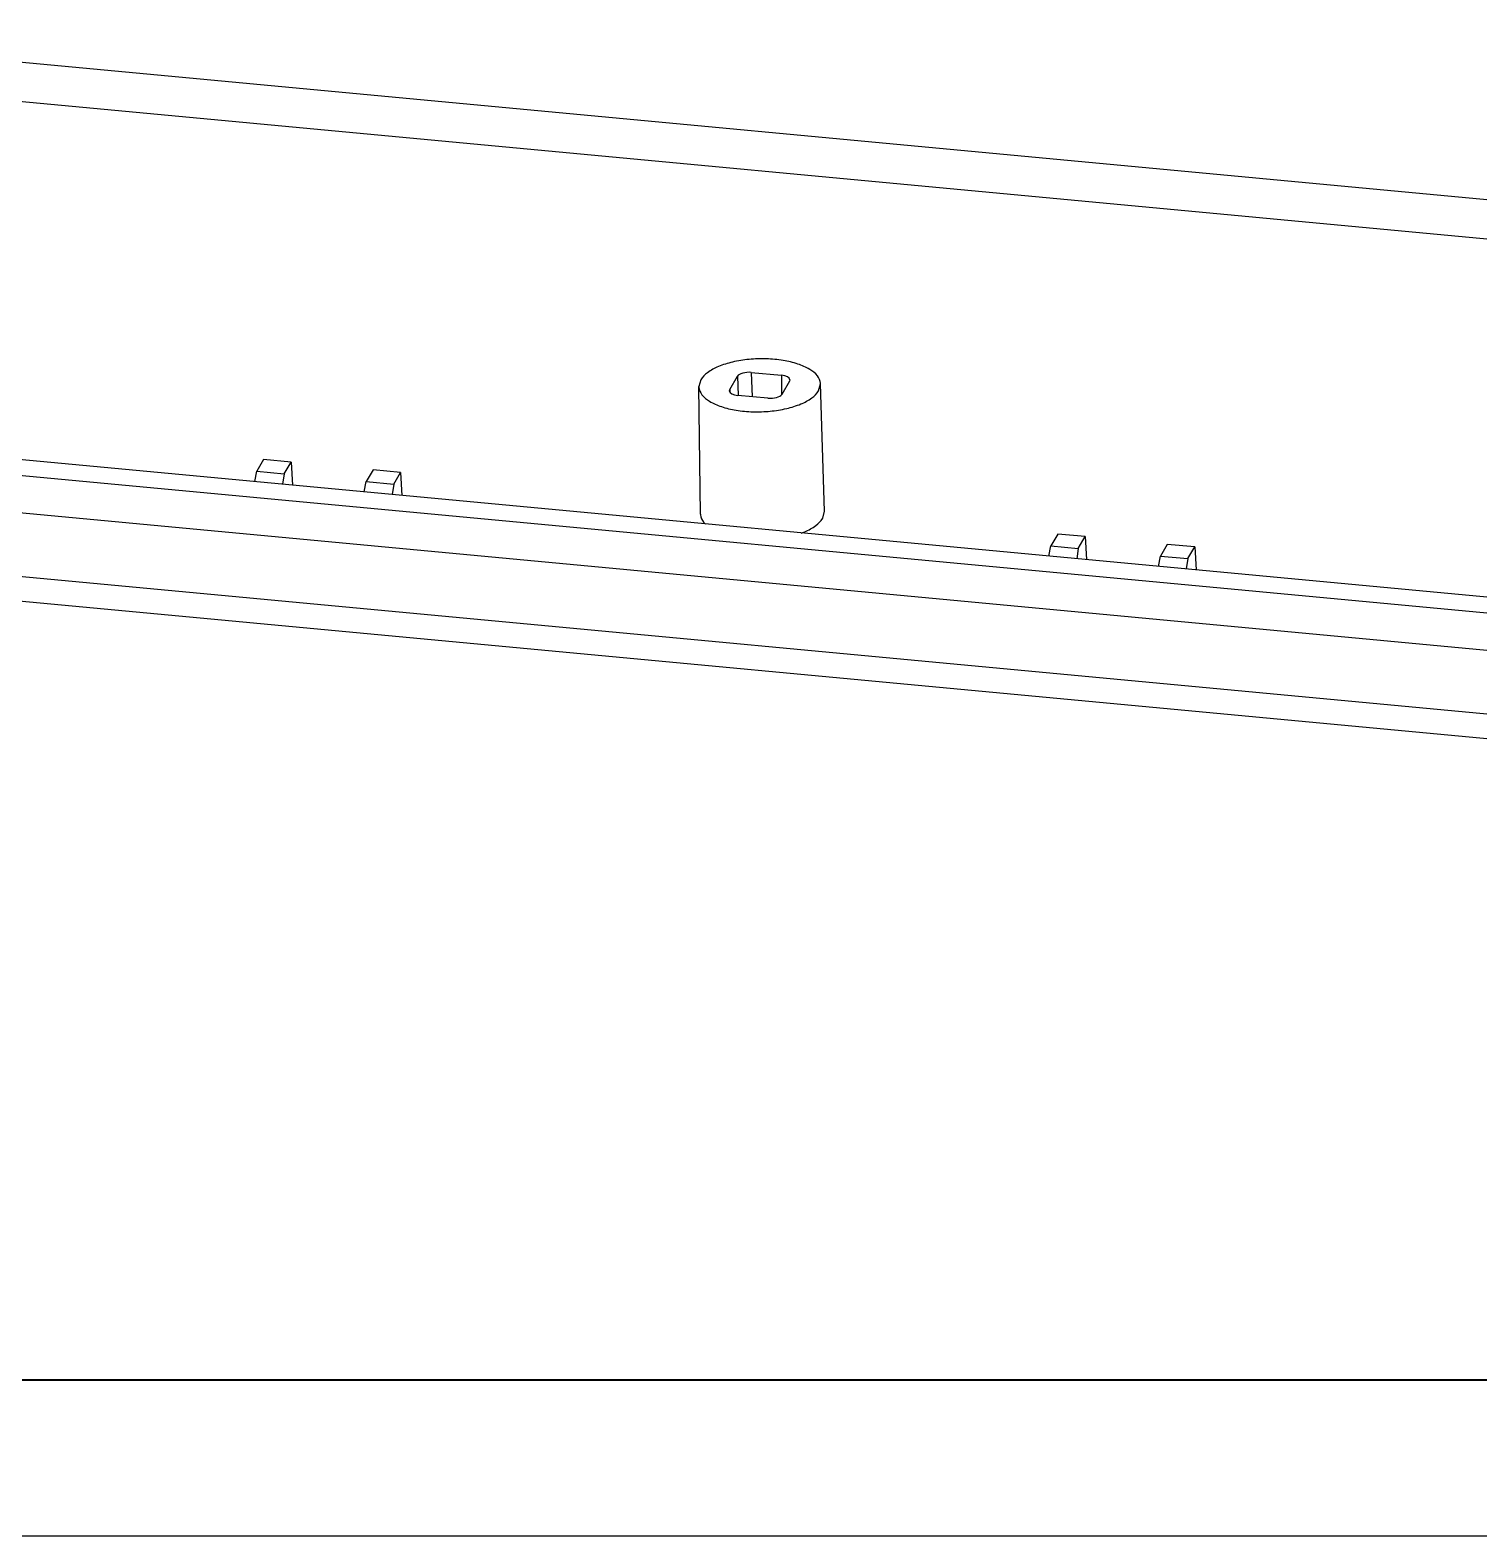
# Model space of a CAD drawing. Header units: millimetres. Extents: x 15 to 334, y 2 to 223.
# Drawn here: x 67.4 to 118.6, y 1.7 to 54.9 of the extents above; entities that cross this region are included whole.
import ezdxf

# ---------------------------------------------------------------- set-up
doc = ezdxf.new("R2010")
doc.units = ezdxf.units.MM
doc.layers.add('FROM', color=179, linetype='Continuous')
doc.layers.add('SLD-0', color=179, linetype='Continuous')

msp = doc.modelspace()

# ---------------------------------------------------------------- linework, layer by layer
at = {"layer": 'FROM', "lineweight": 40}
msp.add_line((328.911, 7.175), (20.977, 7.175), dxfattribs=at)
at = {"layer": 'FROM'}
msp.add_line((15.481, 1.678), (334.408, 1.678), dxfattribs=at)
at = {"layer": 'SLD-0', "color": 179, "linetype": 'Continuous'}
for p, q in [((55.035, 54.885), (126.659, 48.171)), ((126.918, 46.742), (55.297, 53.456)), ((92.09, 42.186), (92.366, 42.655)), ((92.366, 42.655), (92.386, 41.98)), ((92.853, 42.789), (93.918, 42.689)), ((92.853, 42.789), (92.879, 41.933)), ((93.918, 42.689), (93.926, 42.014)), ((91.067, 42.53), (90.998, 42.288)), ((91.06, 37.787), (90.998, 42.288)), ((92.078, 42.139), (92.09, 42.186)), ((92.09, 42.186), (92.093, 42.104)), ((94.205, 42.483), (93.929, 42.014)), ((94.217, 42.528), (94.205, 42.483)), ((95.228, 42.14), (95.297, 42.389)), ((95.446, 37.889), (95.297, 42.389)), ((93.442, 41.88), (92.377, 41.98)), ((127.17, 34.068), (55.55, 40.781)), ((55.216, 40.261), (126.889, 33.543)), ((75.618, 39.709), (75.375, 39.295)), ((76.586, 39.618), (75.618, 39.709)), ((76.343, 39.204), (76.586, 39.618)), ((76.586, 39.618), (76.635, 38.805)), ((54.986, 38.959), (126.659, 32.24)), ((75.304, 38.93), (75.375, 39.295)), ((75.375, 39.295), (76.343, 39.204)), ((76.343, 39.204), (76.286, 38.838)), ((79.175, 38.567), (79.246, 38.932)), ((79.49, 39.346), (79.246, 38.932)), ((79.246, 38.932), (80.214, 38.841)), ((80.458, 39.255), (79.49, 39.346)), ((80.214, 38.841), (80.157, 38.475)), ((80.214, 38.841), (80.458, 39.255)), ((80.458, 39.255), (80.506, 38.442)), ((95.376, 37.635), (95.446, 37.889)), ((103.686, 37.078), (103.442, 36.664)), ((104.654, 36.987), (103.686, 37.078)), ((104.41, 36.573), (104.654, 36.987)), ((104.654, 36.987), (104.702, 36.174)), ((107.557, 36.715), (107.314, 36.301)), ((108.525, 36.624), (107.557, 36.715)), ((126.758, 29.968), (54.959, 36.699)), ((103.371, 36.299), (103.442, 36.664)), ((103.442, 36.664), (104.41, 36.573)), ((104.41, 36.573), (104.353, 36.207)), ((107.243, 35.936), (107.314, 36.301)), ((107.314, 36.301), (108.282, 36.21)), ((108.282, 36.21), (108.224, 35.844)), ((108.282, 36.21), (108.525, 36.624)), ((108.525, 36.624), (108.574, 35.811)), ((126.995, 29.078), (55.195, 35.809))]:
    msp.add_line(p, q, dxfattribs=at)
for centre, ratio, start_param, end_param in [((92.753, 42.619), 0.435093, 1.307273, 2.877994), ((93.818, 42.519), 0.435059, 6.281024, 7.590286), ((92.477, 42.15), 0.435059, 3.149596, 4.448693), ((93.542, 42.05), 0.435093, 4.448866, 6.019586)]:
    msp.add_ellipse(centre, major_axis=(0.4, 0.009), ratio=ratio, start_param=start_param, end_param=end_param, dxfattribs=at)
for points, knots in [([(95.297, 42.389), (95.297, 42.394), (95.292, 42.494), (95.192, 42.705), (94.897, 42.931), (94.48, 43.11), (93.96, 43.229), (93.38, 43.282), (92.779, 43.262), (92.209, 43.172), (91.71, 43.019), (91.32, 42.816), (91.125, 42.628), (91.067, 42.53)], [0, 0, 0, 0, 0.016213, 0.29835, 0.654992, 1.11345, 1.649925, 2.248766, 2.856436, 3.448662, 3.974916, 4.417465, 4.761131, 4.761131, 4.761131, 4.761131]), ([(90.998, 42.288), (90.998, 42.28), (91.002, 42.178), (91.103, 41.965), (91.398, 41.738), (91.815, 41.56), (92.335, 41.44), (92.915, 41.388), (93.516, 41.407), (94.086, 41.497), (94.585, 41.651), (94.975, 41.853), (95.17, 42.041), (95.228, 42.14)], [0, 0, 0, 0, 0.024005, 0.306142, 0.662784, 1.121243, 1.657717, 2.256558, 2.864228, 3.456454, 3.982708, 4.425258, 4.768923, 4.768923, 4.768923, 4.768923]), ([(91.06, 37.786), (91.06, 37.778), (91.064, 37.674), (91.126, 37.543), (91.208, 37.448), (91.23, 37.426)], [0, 0, 0, 0, 0.0244599, 0.3122132, 0.4037113, 0.4037113, 0.4037113, 0.4037113]), ([(94.615, 37.112), (94.657, 37.127), (94.839, 37.198), (95.118, 37.343), (95.317, 37.534), (95.376, 37.635)], [0, 0, 0, 0, 0.1352662, 0.5866201, 0.9372162, 0.9372162, 0.9372162, 0.9372162])]:
    msp.add_open_spline(points, degree=3, knots=knots, dxfattribs=at)

doc.saveas('drawing.dxf')
